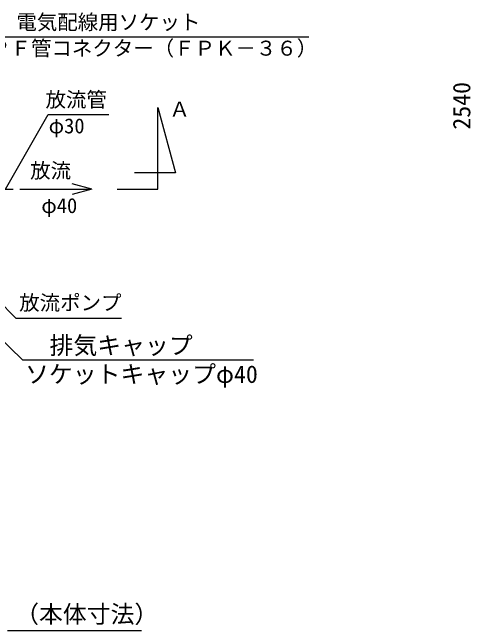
# Model space of a CAD drawing. Units: millimetres, scale not verified. Extents: x -8910 to 8910, y -6308 to 6308.
# Drawn here: x -2683 to -666, y -1152 to 1569 of the extents above; entities that cross this region are included whole.
import ezdxf
from ezdxf.enums import TextEntityAlignment as Align

# ---------------------------------------------------------------- set-up
doc = ezdxf.new("R2010")
doc.units = ezdxf.units.MM
doc.header["$LTSCALE"] = 30
doc.linetypes.add('CHAIN1', pattern=[8, 5, -1, 1, -1])
for name, color, linetype, lineweight in [('0-0_機器', 2, 'Continuous', 25), ('0-1_製作', 5, 'Continuous', 25), ('0-2_空気管', 3, 'Continuous', 25), ('0-F_0E', 3, 'Continuous', 25)]:
    doc.layers.add(name, color=color, linetype=linetype, lineweight=lineweight)
doc.styles.add('ＭＳ ゴシック', font='')
doc.styles.get('ＭＳ ゴシック').set_extended_font_data('MS Gothic')

msp = doc.modelspace()

# ---------------------------------------------------------------- linework, layer by layer
at = {"layer": '0-1_製作', "color": 2}
msp.add_line((-2703.85, -1152.05), (-2114.58, -1152.05), dxfattribs=at)
at = {"layer": '0-2_空気管', "linetype": 'CHAIN1'}
msp.add_line((-6189.79, 790.88), (-2630.34, 790.88), dxfattribs=at)
at = {"layer": '0-2_空気管', "color": 4}
for p, q in [((-2630.34, 790.88), (-2338.86, 790.88)), ((-2332.62, 790.88), (-2419.56, 814.18)), ((-2332.62, 790.88), (-2419.56, 767.59))]:
    msp.add_line(p, q, dxfattribs=at)
at = {"layer": '0-2_空気管'}
msp.add_lwpolyline([(-2221.88, 791.01), (-2041.88, 791.01), (-2041.88, 1151.01), (-1964.71, 863.01), (-2144.71, 863.01)], dxfattribs=at)
at = {"layer": '0-F_0E'}
for p, q in [((-2765.87, 1461.87), (-1377.09, 1461.87)), ((-2970.88, 526.97), (-2667.33, 223.42)), ((-2637.89, 39.98), (-3003.82, 392.88)), ((-2667.33, 223.42), (-2202.33, 223.42)), ((-2637.89, 39.98), (-1621.13, 39.98)), ((-2637.89, 39.98), (-1621.13, 39.98))]:
    msp.add_line(p, q, dxfattribs=at)
msp.add_lwpolyline([(-2713.25, 790.88), (-2524.97, 1119.23), (-2258.46, 1119.23)], dxfattribs=at)

# ---------------------------------------------------------------- texts
at = {"layer": '0-0_機器', "color": 4, "style": 'ＭＳ ゴシック'}
msp.add_text('2540', height=76.98, rotation=90, dxfattribs=at).set_placement((-643.83, 1053.14), align=Align.BOTTOM_LEFT)
at = {"layer": '0-1_製作', "color": 4, "style": 'ＭＳ ゴシック'}
msp.add_text('（本体寸法）', height=76.98, dxfattribs=at).set_placement((-2670.27, -1140.97), align=Align.BOTTOM_LEFT)
at = {"layer": '0-2_空気管', "color": 4, "style": 'ＭＳ ゴシック'}
for s, p in [('Ａ', (-1991.55, 1090.56)), ('放流', (-2604.12, 820.27))]:
    msp.add_text(s, height=65.98, dxfattribs=at).set_placement(p, align=Align.BOTTOM_LEFT)
at = {"layer": '0-F_0E', "color": 4, "style": 'ＭＳ ゴシック'}
for s, height, p in [('電気配線用ソケット\u3000\u3000\u3000\u3000', 65.98, (-2664.82, 1473.61)), ('ＰＦ管コネクター（ＦＰＫ－３６）', 65.98, (-2780.65, 1358.76)), ('放流管', 65.98, (-2536.57, 1132.72)), ('φ30', 65.98, (-2522.89, 1016.85)), ('φ40', 65.98, (-2555.24, 666.03)), ('放流ポンプ', 65.98, (-2652.33, 238.42)), ('排気キャップ', 76.98, (-2519.11, 41.65)), ('\u3000ソケットキャップφ40', 76.98, (-2731.62, -84.83))]:
    msp.add_text(s, height=height, dxfattribs=at).set_placement(p, align=Align.BOTTOM_LEFT)

doc.saveas('drawing.dxf')
